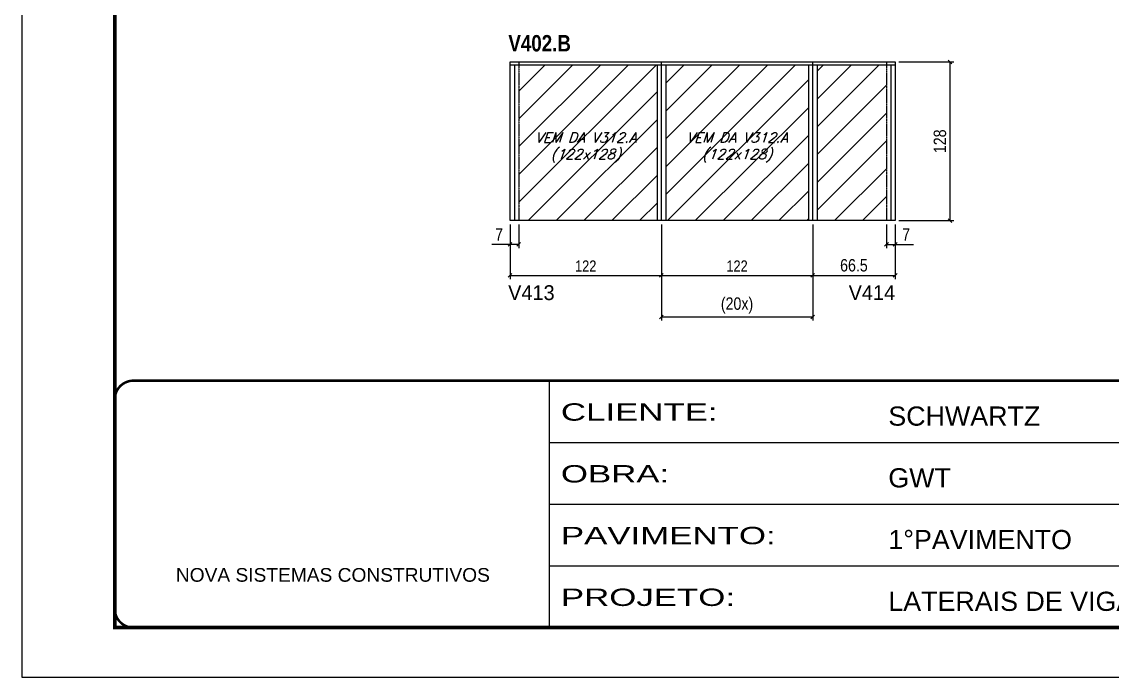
# Model space of a CAD drawing. Extents: x 13154 to 22413, y 1253 to 30260.
# Drawn here: x 16338 to 17217, y 27671 to 28199 of the extents above; entities that cross this region are included whole.
import ezdxf

# ---------------------------------------------------------------- set-up
doc = ezdxf.new("R2010")
doc.units = 0
for name, pattern in [('CONTINUO', [0]), ('DASHED', [0.75, 0.5, -0.25]), ('HIDDEN', [0.375, 0.25, -0.125])]:
    doc.linetypes.add(name, pattern=pattern)
for name, color, linetype in [('5', 5, 'Continuous'), ('COTA', 241, 'Continuous'), ('NOMENCLATURA', 7, 'Continuous'), ('Painéis', 200, 'Continuous'), ('SARR_2.2x7', 40, 'Continuous'), ('SARR_3.5x7', 81, 'Continuous'), ('texto', 7, 'Continuous')]:
    doc.layers.add(name, color=color, linetype=linetype)
for name, color, linetype, lineweight in [('Folhas', 255, 'Continuous', 9), ('Hachura', 251, 'Continuous', 9), ('SARRAFO DE PRESSAO', 251, 'DASHED', 9)]:
    doc.layers.add(name, color=color, linetype=linetype, lineweight=lineweight)
doc.styles.add('ARIAL', font='arial.ttf')
doc.styles.add('COTA TECNICA', font='techl___.ttf', dxfattribs={"height": 10})
doc.styles.add('COTA TECNICA-50', font='techl___.ttf', dxfattribs={"height": 9})
doc.styles.add('Romans', font='romans.shx')
doc.styles.add('ROMAS860', font='ROMAS860.SHX')
doc.styles.add('TECNICA', font='techb___.ttf', dxfattribs={"height": 10})
doc.styles.add('Tecnologia', font='')
doc.styles.get('Tecnologia').set_extended_font_data('Forgotten Futurist')
doc.dimstyles.new('COTA PAINEL-50', dxfattribs={"dimtxt": 9, "dimasz": 3, "dimexe": 3, "dimexo": 3, "dimgap": 3, "dimtad": 1, "dimdec": 1, "dimzin": 12, "dimdsep": 46, "dimtxsty": 'COTA TECNICA-50', "dimblk1": 'OBLIQUE', "dimblk2": 'OBLIQUE', "dimsah": 1, "dimcen": 0.9, "dimclrd": 4, "dimclre": 4, "dimclrt": 240, "dimadec": 1, "dimazin": 3, "dimtfac": 1, "dimtdec": 1, "dimtmove": 0, "dimatfit": 3, "dimfxl": 1, "dimtolj": 1, "dimtzin": 12, "dimarcsym": 0})
doc.dimstyles.new('PAINEL', dxfattribs={"dimtxt": 10, "dimasz": 3, "dimexe": 3, "dimexo": 3, "dimgap": 3, "dimtad": 1, "dimdec": 1, "dimzin": 12, "dimdsep": 46, "dimtxsty": 'COTA TECNICA', "dimblk1": 'OBLIQUE', "dimblk2": 'OBLIQUE', "dimsah": 1, "dimcen": 0.9, "dimclrd": 4, "dimclre": 4, "dimclrt": 240, "dimadec": 1, "dimazin": 3, "dimtfac": 1, "dimtdec": 1, "dimtmove": 0, "dimatfit": 3, "dimfxl": 1, "dimtolj": 1, "dimtzin": 12, "dimarcsym": 0})

# ---------------------------------------------------------------- blocks, each defined once
blk = doc.blocks.new('9999999999')
at = {"color": 30, "linetype": 'CONTINUO'}
for p, q in [((98564.56, 34230.21), (98564.56, 34429.45)), ((98564.56, 34379.64), (99583.98, 34379.64)), ((98564.56, 34329.83), (99487.98, 34329.83)), ((98564.56, 34280.02), (99487.98, 34280.02))]:
    blk.add_line(p, q, dxfattribs=at)
at = {"color": 30, "linetype": 'CONTINUO', "const_width": 2}
blk.add_lwpolyline([(99583.98, 34230.21), (99583.98, 34414.45, 0.414214), (99568.98, 34429.45), (98228.98, 34429.45, 0.414214), (98213.98, 34414.45), (98213.98, 34245.21, 0.414214), (98228.98, 34230.21), (99583.98, 34230.21)], format="xyb", dxfattribs=at)
at = {"layer": 'Folhas'}
blk.add_lwpolyline([(98138.98, 34190.21), (99623.98, 34190.21), (99623.98, 35240.21), (98138.98, 35240.21)], close=True, dxfattribs=at)
at = {"layer": 'Folhas', "color": 30, "const_width": 3}
blk.add_lwpolyline([(98213.98, 34230.21), (99583.98, 34230.21), (99583.98, 35200.21), (98213.98, 35200.21)], close=True, dxfattribs=at)
at = {"color": 7, "linetype": 'Continuous', "ltscale": 5, "style": 'ARIAL'}
for s, height, p in [('SCHWARTZ', 15.483, (98837.68, 34393.13)), ('GWT', 15.483, (98837.68, 34343.32)), ('1°PAVIMENTO', 15.4829, (98837.68, 34293.51)), ('NOVA SISTEMAS CONSTRUTIVOS', 11.0592, (98263.19, 34267.21)), ('LATERAIS DE VIGAS', 15.4829, (98837.68, 34243.7))]:
    blk.add_text(s, height=height, dxfattribs=at).set_placement(p)
at = {"layer": 'Folhas', "color": 7, "style": 'Tecnologia', "width": 1.5}
for s, p in [('CLIENTE:', (98573.65, 34397.17)), ('OBRA:', (98573.65, 34347.31)), ('PAVIMENTO:', (98573.65, 34297.5)), ('PROJETO:', (98573.65, 34247.69))]:
    blk.add_text(s, height=14, dxfattribs=at).set_placement(p)
blk = doc.blocks.new('_Oblique')
at = {"color": 0, "linetype": 'ByBlock', "lineweight": -2}
blk.add_line((-0.5, -0.5), (0.5, 0.5), dxfattribs=at)
blk = doc.blocks.new('*D1201')
at = {"layer": 'COTA', "color": 4, "linetype": 'ByBlock', "lineweight": -2, "transparency": 16777216}
for p, q in [((16731.59, 28035.93), (16731.59, 27991.74)), ((16853.59, 28035.93), (16853.59, 27991.74)), ((16731.59, 27994.74), (16853.59, 27994.74))]:
    blk.add_line(p, q, dxfattribs=at)
at = {"layer": 'Defpoints', "color": 0, "linetype": 'ByBlock', "transparency": 16777216}
for p in [(16731.59, 28038.93), (16853.59, 28038.93), (16853.59, 27994.74)]:
    blk.add_point(p, dxfattribs=at)
at = {"layer": 'COTA', "color": 4, "linetype": 'ByBlock', "lineweight": -2, "transparency": 16777216, "xscale": 3, "yscale": 3, "zscale": 3, "rotation": 180}
blk.add_blockref('_Oblique', (16731.59, 27994.74), dxfattribs=at)
at = {"layer": 'COTA', "color": 4, "linetype": 'ByBlock', "lineweight": -2, "transparency": 16777216, "xscale": 3, "yscale": 3, "zscale": 3}
blk.add_blockref('_Oblique', (16853.59, 27994.74), dxfattribs=at)
at = {"layer": 'COTA', "color": 240, "linetype": 'ByBlock', "transparency": 16777216, "insert": (16792.59, 28002.29), "char_height": 9, "attachment_point": 5, "style": 'COTA TECNICA-50'}
blk.add_mtext('\\A1;122', dxfattribs=at)
blk = doc.blocks.new('*D1202')
at = {"layer": 'COTA', "color": 4, "linetype": 'ByBlock', "lineweight": -2, "transparency": 16777216}
for p, q in [((16853.59, 28035.93), (16853.59, 27991.74)), ((16975.59, 28035.93), (16975.59, 27991.74)), ((16853.59, 27994.74), (16975.59, 27994.74))]:
    blk.add_line(p, q, dxfattribs=at)
at = {"layer": 'Defpoints', "color": 0, "linetype": 'ByBlock', "transparency": 16777216}
for p in [(16853.59, 28038.93), (16975.59, 28038.93), (16975.59, 27994.74)]:
    blk.add_point(p, dxfattribs=at)
at = {"layer": 'COTA', "color": 4, "linetype": 'ByBlock', "lineweight": -2, "transparency": 16777216, "xscale": 3, "yscale": 3, "zscale": 3, "rotation": 180}
blk.add_blockref('_Oblique', (16853.59, 27994.74), dxfattribs=at)
at = {"layer": 'COTA', "color": 4, "linetype": 'ByBlock', "lineweight": -2, "transparency": 16777216, "xscale": 3, "yscale": 3, "zscale": 3}
blk.add_blockref('_Oblique', (16975.59, 27994.74), dxfattribs=at)
at = {"layer": 'COTA', "color": 240, "linetype": 'ByBlock', "transparency": 16777216, "insert": (16914.59, 28002.29), "char_height": 9, "attachment_point": 5, "style": 'COTA TECNICA-50'}
blk.add_mtext('\\A1;122', dxfattribs=at)
blk = doc.blocks.new('*D1203')
at = {"layer": 'COTA', "color": 4, "linetype": 'ByBlock', "lineweight": -2, "transparency": 16777216}
for p, q in [((17045.09, 28166.93), (17089.3, 28166.93)), ((17086.3, 28166.93), (17086.3, 28038.93)), ((17045.09, 28038.93), (17089.3, 28038.93))]:
    blk.add_line(p, q, dxfattribs=at)
at = {"layer": 'Defpoints', "color": 0, "linetype": 'ByBlock', "transparency": 16777216}
for p in [(17042.09, 28166.93), (17042.09, 28038.93), (17086.3, 28038.93)]:
    blk.add_point(p, dxfattribs=at)
at = {"layer": 'COTA', "color": 4, "linetype": 'ByBlock', "lineweight": -2, "transparency": 16777216, "xscale": 3, "yscale": 3, "zscale": 3}
for p, rotation in [((17086.3, 28166.93), 90), ((17086.3, 28038.93), 270)]:
    blk.add_blockref('_Oblique', p, dxfattribs=dict(at, rotation=rotation))
at = {"layer": 'COTA', "color": 240, "linetype": 'ByBlock', "transparency": 16777216, "insert": (17078.21, 28102.93), "char_height": 10, "attachment_point": 5, "rotation": 90, "style": 'COTA TECNICA'}
blk.add_mtext('\\A1;128', dxfattribs=at)
blk = doc.blocks.new('*D1199')
at = {"layer": 'COTA', "color": 4, "lineweight": -2, "transparency": 16777216}
for p, q in [((16975.59, 28035.93), (16975.59, 27991.74)), ((17042.09, 28035.93), (17042.09, 27991.74)), ((16975.59, 27994.74), (17042.09, 27994.74))]:
    blk.add_line(p, q, dxfattribs=at)
at = {"layer": 'Defpoints', "color": 0, "transparency": 16777216}
for p in [(16975.59, 28038.93), (17042.09, 28038.93), (17042.09, 27994.74)]:
    blk.add_point(p, dxfattribs=at)
at = {"layer": 'COTA', "color": 4, "lineweight": -2, "transparency": 16777216, "xscale": 3, "yscale": 3, "zscale": 3, "rotation": 180}
blk.add_blockref('_Oblique', (16975.59, 27994.74), dxfattribs=at)
at = {"layer": 'COTA', "color": 4, "lineweight": -2, "transparency": 16777216, "xscale": 3, "yscale": 3, "zscale": 3}
blk.add_blockref('_Oblique', (17042.09, 27994.74), dxfattribs=at)
at = {"layer": 'COTA', "color": 240, "transparency": 16777216, "insert": (17008.84, 28002.85), "char_height": 10, "attachment_point": 5, "style": 'COTA TECNICA'}
blk.add_mtext('\\A1;66.5', dxfattribs=at)
blk = doc.blocks.new('*D1200')
at = {"layer": 'COTA', "color": 4, "lineweight": -2, "transparency": 16777216}
for p, q in [((16731.59, 28035.93), (16731.59, 28016.72)), ((16738.59, 28035.93), (16738.59, 28016.72)), ((16731.59, 28019.72), (16716.86, 28019.72)), ((16738.59, 28019.72), (16731.59, 28019.72))]:
    blk.add_line(p, q, dxfattribs=at)
at = {"layer": 'Defpoints', "color": 0, "transparency": 16777216}
for p in [(16731.59, 28038.93), (16738.59, 28038.93), (16731.59, 28019.72)]:
    blk.add_point(p, dxfattribs=at)
at = {"layer": 'COTA', "color": 4, "lineweight": -2, "transparency": 16777216, "xscale": 3, "yscale": 3, "zscale": 3, "rotation": 180}
blk.add_blockref('_Oblique', (16731.59, 28019.72), dxfattribs=at)
at = {"layer": 'COTA', "color": 4, "lineweight": -2, "transparency": 16777216, "xscale": 3, "yscale": 3, "zscale": 3}
blk.add_blockref('_Oblique', (16738.59, 28019.72), dxfattribs=at)
at = {"layer": 'COTA', "color": 240, "transparency": 16777216, "insert": (16722.72, 28027.79), "char_height": 10, "attachment_point": 5, "style": 'COTA TECNICA'}
blk.add_mtext('\\A1;7', dxfattribs=at)
blk = doc.blocks.new('*D1198')
at = {"layer": 'COTA', "color": 4, "lineweight": -2, "transparency": 16777216}
for p, q in [((17035.09, 28035.93), (17035.09, 28016.72)), ((17042.09, 28035.93), (17042.09, 28016.72)), ((17035.09, 28019.72), (17042.09, 28019.72)), ((17042.09, 28019.72), (17056.82, 28019.72))]:
    blk.add_line(p, q, dxfattribs=at)
at = {"layer": 'Defpoints', "color": 0, "transparency": 16777216}
for p in [(17035.09, 28038.93), (17042.09, 28038.93), (17042.09, 28019.72)]:
    blk.add_point(p, dxfattribs=at)
at = {"layer": 'COTA', "color": 4, "lineweight": -2, "transparency": 16777216, "xscale": 3, "yscale": 3, "zscale": 3, "rotation": 180}
blk.add_blockref('_Oblique', (17035.09, 28019.72), dxfattribs=at)
at = {"layer": 'COTA', "color": 4, "lineweight": -2, "transparency": 16777216, "xscale": 3, "yscale": 3, "zscale": 3}
blk.add_blockref('_Oblique', (17042.09, 28019.72), dxfattribs=at)
at = {"layer": 'COTA', "color": 240, "transparency": 16777216, "insert": (17050.96, 28027.79), "char_height": 10, "attachment_point": 5, "style": 'COTA TECNICA'}
blk.add_mtext('\\A1;7', dxfattribs=at)
blk = doc.blocks.new('*D1204')
at = {"layer": 'COTA', "color": 4, "lineweight": -2, "transparency": 16777216}
for p, q in [((16853.59, 28035.93), (16853.59, 27958.29)), ((16975.59, 28035.93), (16975.59, 27958.29)), ((16853.59, 27961.29), (16975.59, 27961.29))]:
    blk.add_line(p, q, dxfattribs=at)
at = {"layer": 'Defpoints', "color": 0, "transparency": 16777216}
for p in [(16853.59, 28038.93), (16975.59, 28038.93), (16975.59, 27961.29)]:
    blk.add_point(p, dxfattribs=at)
at = {"layer": 'COTA', "color": 4, "lineweight": -2, "transparency": 16777216, "xscale": 3, "yscale": 3, "zscale": 3, "rotation": 180}
blk.add_blockref('_Oblique', (16853.59, 27961.29), dxfattribs=at)
at = {"layer": 'COTA', "color": 4, "lineweight": -2, "transparency": 16777216, "xscale": 3, "yscale": 3, "zscale": 3}
blk.add_blockref('_Oblique', (16975.59, 27961.29), dxfattribs=at)
at = {"layer": 'COTA', "color": 240, "transparency": 16777216, "insert": (16914.59, 27970.51), "char_height": 10, "attachment_point": 5, "style": 'COTA TECNICA'}
blk.add_mtext('\\A1;(20x)', dxfattribs=at)

msp = doc.modelspace()

# ---------------------------------------------------------------- hatches: boundary and pattern name
at = {"layer": 'Hachura', "linetype": 'ByBlock'}
h = msp.add_hatch(dxfattribs=at)
h.set_pattern_fill('ANSI31', color=256, scale=5)
h.paths.add_polyline_path([(16738.59, 28164.73), (16738.59, 28038.93), (16850.09, 28038.93), (16850.09, 28164.73)])
h.paths.add_polyline_path([(16857.09, 28038.93), (16972.09, 28038.93), (16972.09, 28164.73), (16857.09, 28164.73)])
h.paths.add_polyline_path([(16979.09, 28038.93), (17035.09, 28038.93), (17035.09, 28164.73), (16979.09, 28164.73)])

# ---------------------------------------------------------------- linework, layer by layer
at = {"layer": 'Painéis', "linetype": 'Continuous'}
for p, q in [((16731.59, 28038.93), (16731.59, 28166.93)), ((16731.59, 28166.93), (17042.09, 28166.93)), ((16853.59, 28038.93), (16853.59, 28166.93)), ((16975.59, 28038.93), (16975.59, 28166.93)), ((17042.09, 28166.93), (17042.09, 28038.93)), ((17042.09, 28038.93), (16731.59, 28038.93))]:
    msp.add_line(p, q, dxfattribs=at)
at = {"layer": 'SARR_2.2x7', "linetype": 'Continuous'}
for p, q in [((16731.59, 28164.73), (16853.59, 28164.73)), ((16853.59, 28164.73), (16975.59, 28164.73)), ((16975.59, 28164.73), (17042.09, 28164.73))]:
    msp.add_line(p, q, dxfattribs=at)
at = {"layer": 'SARR_2.2x7', "linetype": 'HIDDEN'}
for p, q in [((16738.59, 28166.93), (16738.59, 28038.93)), ((17035.09, 28166.93), (17035.09, 28038.93))]:
    msp.add_line(p, q, dxfattribs=at)
at = {"layer": 'SARR_3.5x7'}
for p, q in [((16735.09, 28164.73), (16735.09, 28038.93)), ((16850.09, 28164.73), (16850.09, 28038.93)), ((16857.09, 28164.73), (16857.09, 28038.93)), ((16972.09, 28164.73), (16972.09, 28038.93)), ((16979.09, 28164.73), (16979.09, 28038.93)), ((17038.59, 28164.73), (17038.59, 28038.93))]:
    msp.add_line(p, q, dxfattribs=at)

# ---------------------------------------------------------------- block references
at = {"layer": 'SARRAFO DE PRESSAO', "color": 6, "linetype": 'ByBlock'}
msp.add_blockref('9999999999', (-81801.1, -6519.61), dxfattribs=at)

# ---------------------------------------------------------------- texts
at = {"layer": '5', "linetype": 'Continuous', "style": 'ROMAS860'}
for s, p in [('V413', (16730.03, 27974.84)), ('V414', (17004.58, 27974.84))]:
    msp.add_text(s, height=12, rotation=0.00004, dxfattribs=at).set_placement(p)
at = {"layer": 'NOMENCLATURA', "style": 'TECNICA'}
msp.add_text('V402.B', height=13.2, dxfattribs=at).set_placement((16730.21, 28175.45))
at = {"layer": 'texto', "color": 2, "char_height": 8, "attachment_point": 5, "style": 'Romans'}
for insert in [(16792.59, 28097.93), (16914.59, 28097.93)]:
    msp.add_mtext('{\\Q19;\\C256;VEM DA V312.A^J(122x128)}', dxfattribs=dict(at, insert=insert))

# ---------------------------------------------------------------- dimensions: what is measured, and where the dimension line sits
at = {"layer": 'COTA', "linetype": 'ByBlock'}
dim = msp.add_linear_dim(base=(17086.3, 28038.93), p1=(17042.09, 28166.93), p2=(17042.09, 28038.93), angle=90, dimstyle='PAINEL', dxfattribs=at)
dim.commit()
dim.dimension.update_dxf_attribs({"geometry": '*D1203', "text_midpoint": (17078.21, 28102.93)})
at = {"layer": 'COTA'}
for base, p1, p2, picture, middle in [((16731.59, 28019.72), (16738.59, 28038.93), (16731.59, 28038.93), '*D1200', (16722.72, 28027.79)), ((17042.09, 27994.74), (16975.59, 28038.93), (17042.09, 28038.93), '*D1199', (17008.84, 28002.85))]:
    dim = msp.add_linear_dim(base=base, p1=p1, p2=p2, dimstyle='PAINEL', dxfattribs=at)
    dim.commit()
    dim.dimension.update_dxf_attribs({"geometry": picture, "text_midpoint": middle})
at = {"layer": 'COTA', "linetype": 'ByBlock'}
dim = msp.add_linear_dim(base=(16853.59, 27994.74), p1=(16731.59, 28038.93), p2=(16853.59, 28038.93), angle=180, dimstyle='COTA PAINEL-50', override={"dimarcsym": 1}, dxfattribs=at)
dim.commit()
dim.dimension.update_dxf_attribs({"geometry": '*D1201', "text_midpoint": (16792.59, 28002.29)})
dim = msp.add_linear_dim(base=(16975.59, 27994.74), p1=(16853.59, 28038.93), p2=(16975.59, 28038.93), dimstyle='COTA PAINEL-50', override={"dimarcsym": 1}, dxfattribs=at)
dim.commit()
dim.dimension.update_dxf_attribs({"geometry": '*D1202', "text_midpoint": (16914.59, 28002.29)})
at = {"layer": 'COTA'}
dim = msp.add_linear_dim(base=(16975.59, 27961.29), p1=(16853.59, 28038.93), p2=(16975.59, 28038.93), text='(20x)', dimstyle='PAINEL', dxfattribs=at)
dim.commit()
dim.dimension.update_dxf_attribs({"geometry": '*D1204', "text_midpoint": (16914.59, 27970.51)})
dim = msp.add_linear_dim(base=(17042.09, 28019.72), p1=(17035.09, 28038.93), p2=(17042.09, 28038.93), angle=180, dimstyle='PAINEL', dxfattribs=at)
dim.commit()
dim.dimension.update_dxf_attribs({"geometry": '*D1198', "text_midpoint": (17050.96, 28027.79)})

doc.saveas('drawing.dxf')
